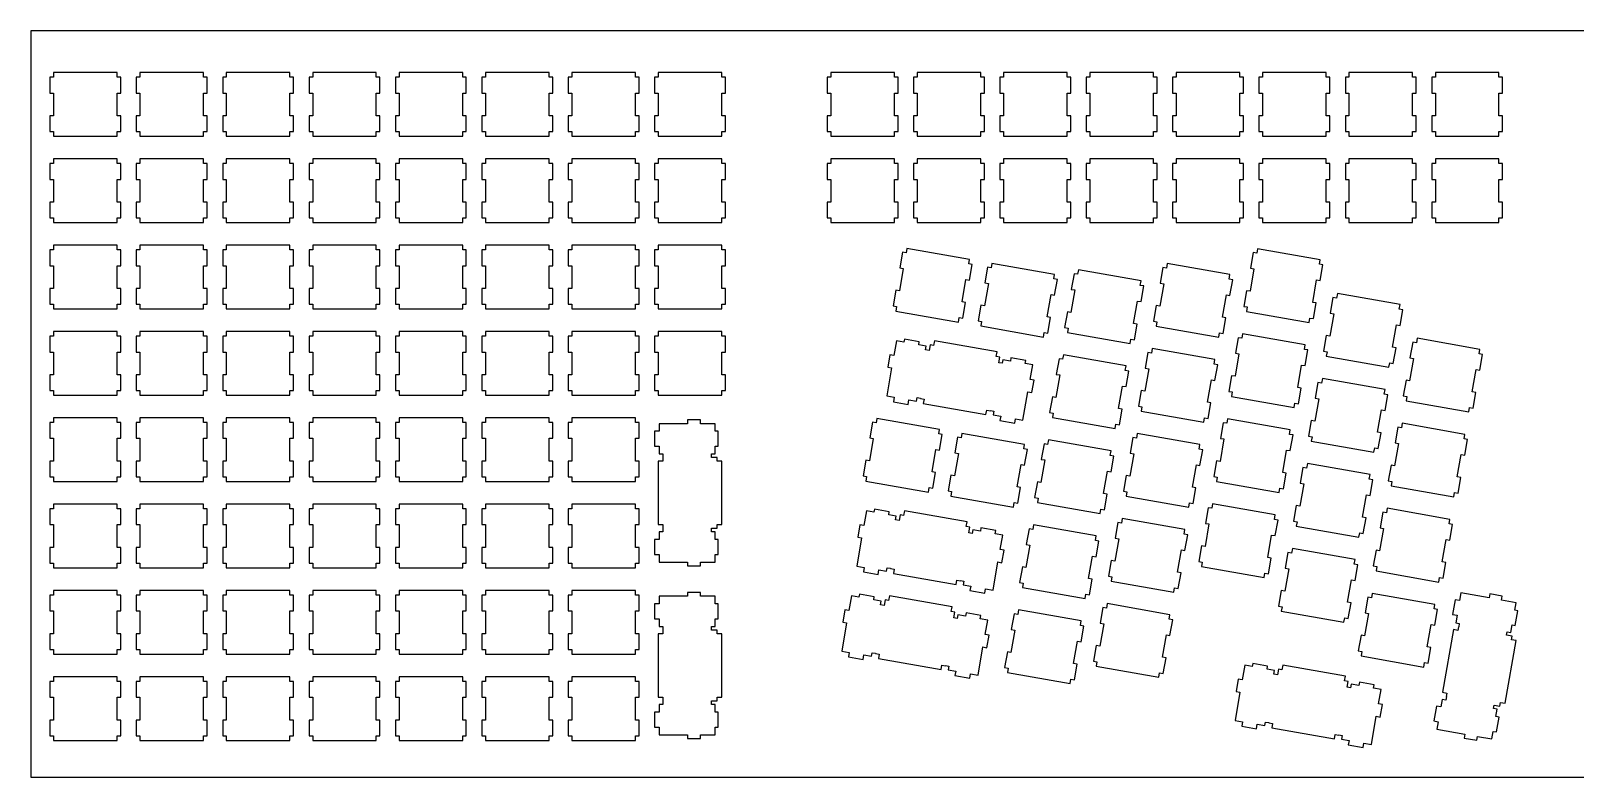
# Model space of a CAD drawing. Header units: millimetres. Extents: x 0 to 680, y 0 to 164.
# Drawn here: x 0 to 339.8, y 0 to 164.2 of the extents above; entities that cross this region are included whole.
import ezdxf

# ---------------------------------------------------------------- set-up
doc = ezdxf.new("R2010")
doc.units = ezdxf.units.MM
doc.layers.add('Layer1', color=7, linetype='CONTINUOUS')

msp = doc.modelspace()

# ---------------------------------------------------------------- linework, layer by layer
at = {"layer": 'Layer1'}
for points in [[(0, 0), (679.5, 0), (679.5, 164.25), (0, 164.25), (0, 0)], [(19, 142.07), (19.8, 142.07), (19.8, 145.57), (19, 145.57), (19, 150.57), (19.8, 150.57), (19.8, 154.07), (19, 154.07), (19, 155.07), (5, 155.07), (5, 154.07), (4.2, 154.07), (4.2, 150.57), (5, 150.57), (5, 145.57), (4.2, 145.57), (4.2, 142.07), (5, 142.07), (5, 141.07), (19, 141.07), (19, 142.07)], [(38, 142.07), (38.8, 142.07), (38.8, 145.57), (38, 145.57), (38, 150.57), (38.8, 150.57), (38.8, 154.07), (38, 154.07), (38, 155.07), (24, 155.07), (24, 154.07), (23.2, 154.07), (23.2, 150.57), (24, 150.57), (24, 145.57), (23.2, 145.57), (23.2, 142.07), (24, 142.07), (24, 141.07), (38, 141.07), (38, 142.07)], [(57, 142.07), (57.8, 142.07), (57.8, 145.57), (57, 145.57), (57, 150.57), (57.8, 150.57), (57.8, 154.07), (57, 154.07), (57, 155.07), (43, 155.07), (43, 154.07), (42.2, 154.07), (42.2, 150.57), (43, 150.57), (43, 145.57), (42.2, 145.57), (42.2, 142.07), (43, 142.07), (43, 141.07), (57, 141.07), (57, 142.07)], [(76, 142.07), (76.8, 142.07), (76.8, 145.57), (76, 145.57), (76, 150.57), (76.8, 150.57), (76.8, 154.07), (76, 154.07), (76, 155.07), (62, 155.07), (62, 154.07), (61.2, 154.07), (61.2, 150.57), (62, 150.57), (62, 145.57), (61.2, 145.57), (61.2, 142.07), (62, 142.07), (62, 141.07), (76, 141.07), (76, 142.07)], [(95, 142.07), (95.8, 142.07), (95.8, 145.57), (95, 145.57), (95, 150.57), (95.8, 150.57), (95.8, 154.07), (95, 154.07), (95, 155.07), (81, 155.07), (81, 154.07), (80.2, 154.07), (80.2, 150.57), (81, 150.57), (81, 145.57), (80.2, 145.57), (80.2, 142.07), (81, 142.07), (81, 141.07), (95, 141.07), (95, 142.07)], [(114, 142.07), (114.8, 142.07), (114.8, 145.57), (114, 145.57), (114, 150.57), (114.8, 150.57), (114.8, 154.07), (114, 154.07), (114, 155.07), (100, 155.07), (100, 154.07), (99.2, 154.07), (99.2, 150.57), (100, 150.57), (100, 145.57), (99.2, 145.57), (99.2, 142.07), (100, 142.07), (100, 141.07), (114, 141.07), (114, 142.07)], [(133, 142.07), (133.8, 142.07), (133.8, 145.57), (133, 145.57), (133, 150.57), (133.8, 150.57), (133.8, 154.07), (133, 154.07), (133, 155.07), (119, 155.07), (119, 154.07), (118.2, 154.07), (118.2, 150.57), (119, 150.57), (119, 145.57), (118.2, 145.57), (118.2, 142.07), (119, 142.07), (119, 141.07), (133, 141.07), (133, 142.07)], [(152, 142.07), (152.8, 142.07), (152.8, 145.57), (152, 145.57), (152, 150.57), (152.8, 150.57), (152.8, 154.07), (152, 154.07), (152, 155.07), (138, 155.07), (138, 154.07), (137.2, 154.07), (137.2, 150.57), (138, 150.57), (138, 145.57), (137.2, 145.57), (137.2, 142.07), (138, 142.07), (138, 141.07), (152, 141.07), (152, 142.07)], [(190, 142.07), (190.8, 142.07), (190.8, 145.57), (190, 145.57), (190, 150.57), (190.8, 150.57), (190.8, 154.07), (190, 154.07), (190, 155.07), (176, 155.07), (176, 154.07), (175.2, 154.07), (175.2, 150.57), (176, 150.57), (176, 145.57), (175.2, 145.57), (175.2, 142.07), (176, 142.07), (176, 141.07), (190, 141.07), (190, 142.07)], [(209, 142.07), (209.8, 142.07), (209.8, 145.57), (209, 145.57), (209, 150.57), (209.8, 150.57), (209.8, 154.07), (209, 154.07), (209, 155.07), (195, 155.07), (195, 154.07), (194.2, 154.07), (194.2, 150.57), (195, 150.57), (195, 145.57), (194.2, 145.57), (194.2, 142.07), (195, 142.07), (195, 141.07), (209, 141.07), (209, 142.07)], [(228, 142.07), (228.8, 142.07), (228.8, 145.57), (228, 145.57), (228, 150.57), (228.8, 150.57), (228.8, 154.07), (228, 154.07), (228, 155.07), (214, 155.07), (214, 154.07), (213.2, 154.07), (213.2, 150.57), (214, 150.57), (214, 145.57), (213.2, 145.57), (213.2, 142.07), (214, 142.07), (214, 141.07), (228, 141.07), (228, 142.07)], [(247, 142.07), (247.8, 142.07), (247.8, 145.57), (247, 145.57), (247, 150.57), (247.8, 150.57), (247.8, 154.07), (247, 154.07), (247, 155.07), (233, 155.07), (233, 154.07), (232.2, 154.07), (232.2, 150.57), (233, 150.57), (233, 145.57), (232.2, 145.57), (232.2, 142.07), (233, 142.07), (233, 141.07), (247, 141.07), (247, 142.07)], [(266, 142.07), (266.8, 142.07), (266.8, 145.57), (266, 145.57), (266, 150.57), (266.8, 150.57), (266.8, 154.07), (266, 154.07), (266, 155.07), (252, 155.07), (252, 154.07), (251.2, 154.07), (251.2, 150.57), (252, 150.57), (252, 145.57), (251.2, 145.57), (251.2, 142.07), (252, 142.07), (252, 141.07), (266, 141.07), (266, 142.07)], [(285, 142.07), (285.8, 142.07), (285.8, 145.57), (285, 145.57), (285, 150.57), (285.8, 150.57), (285.8, 154.07), (285, 154.07), (285, 155.07), (271, 155.07), (271, 154.07), (270.2, 154.07), (270.2, 150.57), (271, 150.57), (271, 145.57), (270.2, 145.57), (270.2, 142.07), (271, 142.07), (271, 141.07), (285, 141.07), (285, 142.07)], [(304, 142.07), (304.8, 142.07), (304.8, 145.57), (304, 145.57), (304, 150.57), (304.8, 150.57), (304.8, 154.07), (304, 154.07), (304, 155.07), (290, 155.07), (290, 154.07), (289.2, 154.07), (289.2, 150.57), (290, 150.57), (290, 145.57), (289.2, 145.57), (289.2, 142.07), (290, 142.07), (290, 141.07), (304, 141.07), (304, 142.07)], [(323, 142.07), (323.8, 142.07), (323.8, 145.57), (323, 145.57), (323, 150.57), (323.8, 150.57), (323.8, 154.07), (323, 154.07), (323, 155.07), (309, 155.07), (309, 154.07), (308.2, 154.07), (308.2, 150.57), (309, 150.57), (309, 145.57), (308.2, 145.57), (308.2, 142.07), (309, 142.07), (309, 141.07), (323, 141.07), (323, 142.07)], [(19, 123.07), (19.8, 123.07), (19.8, 126.57), (19, 126.57), (19, 131.57), (19.8, 131.57), (19.8, 135.07), (19, 135.07), (19, 136.07), (5, 136.07), (5, 135.07), (4.2, 135.07), (4.2, 131.57), (5, 131.57), (5, 126.57), (4.2, 126.57), (4.2, 123.07), (5, 123.07), (5, 122.07), (19, 122.07), (19, 123.07)], [(38, 123.07), (38.8, 123.07), (38.8, 126.57), (38, 126.57), (38, 131.57), (38.8, 131.57), (38.8, 135.07), (38, 135.07), (38, 136.07), (24, 136.07), (24, 135.07), (23.2, 135.07), (23.2, 131.57), (24, 131.57), (24, 126.57), (23.2, 126.57), (23.2, 123.07), (24, 123.07), (24, 122.07), (38, 122.07), (38, 123.07)], [(57, 123.07), (57.8, 123.07), (57.8, 126.57), (57, 126.57), (57, 131.57), (57.8, 131.57), (57.8, 135.07), (57, 135.07), (57, 136.07), (43, 136.07), (43, 135.07), (42.2, 135.07), (42.2, 131.57), (43, 131.57), (43, 126.57), (42.2, 126.57), (42.2, 123.07), (43, 123.07), (43, 122.07), (57, 122.07), (57, 123.07)], [(76, 123.07), (76.8, 123.07), (76.8, 126.57), (76, 126.57), (76, 131.57), (76.8, 131.57), (76.8, 135.07), (76, 135.07), (76, 136.07), (62, 136.07), (62, 135.07), (61.2, 135.07), (61.2, 131.57), (62, 131.57), (62, 126.57), (61.2, 126.57), (61.2, 123.07), (62, 123.07), (62, 122.07), (76, 122.07), (76, 123.07)], [(95, 123.07), (95.8, 123.07), (95.8, 126.57), (95, 126.57), (95, 131.57), (95.8, 131.57), (95.8, 135.07), (95, 135.07), (95, 136.07), (81, 136.07), (81, 135.07), (80.2, 135.07), (80.2, 131.57), (81, 131.57), (81, 126.57), (80.2, 126.57), (80.2, 123.07), (81, 123.07), (81, 122.07), (95, 122.07), (95, 123.07)], [(114, 123.07), (114.8, 123.07), (114.8, 126.57), (114, 126.57), (114, 131.57), (114.8, 131.57), (114.8, 135.07), (114, 135.07), (114, 136.07), (100, 136.07), (100, 135.07), (99.2, 135.07), (99.2, 131.57), (100, 131.57), (100, 126.57), (99.2, 126.57), (99.2, 123.07), (100, 123.07), (100, 122.07), (114, 122.07), (114, 123.07)], [(133, 123.07), (133.8, 123.07), (133.8, 126.57), (133, 126.57), (133, 131.57), (133.8, 131.57), (133.8, 135.07), (133, 135.07), (133, 136.07), (119, 136.07), (119, 135.07), (118.2, 135.07), (118.2, 131.57), (119, 131.57), (119, 126.57), (118.2, 126.57), (118.2, 123.07), (119, 123.07), (119, 122.07), (133, 122.07), (133, 123.07)], [(152, 123.07), (152.8, 123.07), (152.8, 126.57), (152, 126.57), (152, 131.57), (152.8, 131.57), (152.8, 135.07), (152, 135.07), (152, 136.07), (138, 136.07), (138, 135.07), (137.2, 135.07), (137.2, 131.57), (138, 131.57), (138, 126.57), (137.2, 126.57), (137.2, 123.07), (138, 123.07), (138, 122.07), (152, 122.07), (152, 123.07)], [(190, 123.07), (190.8, 123.07), (190.8, 126.57), (190, 126.57), (190, 131.57), (190.8, 131.57), (190.8, 135.07), (190, 135.07), (190, 136.07), (176, 136.07), (176, 135.07), (175.2, 135.07), (175.2, 131.57), (176, 131.57), (176, 126.57), (175.2, 126.57), (175.2, 123.07), (176, 123.07), (176, 122.07), (190, 122.07), (190, 123.07)], [(209, 123.07), (209.8, 123.07), (209.8, 126.57), (209, 126.57), (209, 131.57), (209.8, 131.57), (209.8, 135.07), (209, 135.07), (209, 136.07), (195, 136.07), (195, 135.07), (194.2, 135.07), (194.2, 131.57), (195, 131.57), (195, 126.57), (194.2, 126.57), (194.2, 123.07), (195, 123.07), (195, 122.07), (209, 122.07), (209, 123.07)], [(228, 123.07), (228.8, 123.07), (228.8, 126.57), (228, 126.57), (228, 131.57), (228.8, 131.57), (228.8, 135.07), (228, 135.07), (228, 136.07), (214, 136.07), (214, 135.07), (213.2, 135.07), (213.2, 131.57), (214, 131.57), (214, 126.57), (213.2, 126.57), (213.2, 123.07), (214, 123.07), (214, 122.07), (228, 122.07), (228, 123.07)], [(247, 123.07), (247.8, 123.07), (247.8, 126.57), (247, 126.57), (247, 131.57), (247.8, 131.57), (247.8, 135.07), (247, 135.07), (247, 136.07), (233, 136.07), (233, 135.07), (232.2, 135.07), (232.2, 131.57), (233, 131.57), (233, 126.57), (232.2, 126.57), (232.2, 123.07), (233, 123.07), (233, 122.07), (247, 122.07), (247, 123.07)], [(266, 123.07), (266.8, 123.07), (266.8, 126.57), (266, 126.57), (266, 131.57), (266.8, 131.57), (266.8, 135.07), (266, 135.07), (266, 136.07), (252, 136.07), (252, 135.07), (251.2, 135.07), (251.2, 131.57), (252, 131.57), (252, 126.57), (251.2, 126.57), (251.2, 123.07), (252, 123.07), (252, 122.07), (266, 122.07), (266, 123.07)], [(285, 123.07), (285.8, 123.07), (285.8, 126.57), (285, 126.57), (285, 131.57), (285.8, 131.57), (285.8, 135.07), (285, 135.07), (285, 136.07), (271, 136.07), (271, 135.07), (270.2, 135.07), (270.2, 131.57), (271, 131.57), (271, 126.57), (270.2, 126.57), (270.2, 123.07), (271, 123.07), (271, 122.07), (285, 122.07), (285, 123.07)], [(304, 123.07), (304.8, 123.07), (304.8, 126.57), (304, 126.57), (304, 131.57), (304.8, 131.57), (304.8, 135.07), (304, 135.07), (304, 136.07), (290, 136.07), (290, 135.07), (289.2, 135.07), (289.2, 131.57), (290, 131.57), (290, 126.57), (289.2, 126.57), (289.2, 123.07), (290, 123.07), (290, 122.07), (304, 122.07), (304, 123.07)], [(323, 123.07), (323.8, 123.07), (323.8, 126.57), (323, 126.57), (323, 131.57), (323.8, 131.57), (323.8, 135.07), (323, 135.07), (323, 136.07), (309, 136.07), (309, 135.07), (308.2, 135.07), (308.2, 131.57), (309, 131.57), (309, 126.57), (308.2, 126.57), (308.2, 123.07), (309, 123.07), (309, 122.07), (323, 122.07), (323, 123.07)], [(19, 104.07), (19.8, 104.07), (19.8, 107.57), (19, 107.57), (19, 112.57), (19.8, 112.57), (19.8, 116.07), (19, 116.07), (19, 117.07), (5, 117.07), (5, 116.07), (4.2, 116.07), (4.2, 112.57), (5, 112.57), (5, 107.57), (4.2, 107.57), (4.2, 104.07), (5, 104.07), (5, 103.07), (19, 103.07), (19, 104.07)], [(38, 104.07), (38.8, 104.07), (38.8, 107.57), (38, 107.57), (38, 112.57), (38.8, 112.57), (38.8, 116.07), (38, 116.07), (38, 117.07), (24, 117.07), (24, 116.07), (23.2, 116.07), (23.2, 112.57), (24, 112.57), (24, 107.57), (23.2, 107.57), (23.2, 104.07), (24, 104.07), (24, 103.07), (38, 103.07), (38, 104.07)], [(57, 104.07), (57.8, 104.07), (57.8, 107.57), (57, 107.57), (57, 112.57), (57.8, 112.57), (57.8, 116.07), (57, 116.07), (57, 117.07), (43, 117.07), (43, 116.07), (42.2, 116.07), (42.2, 112.57), (43, 112.57), (43, 107.57), (42.2, 107.57), (42.2, 104.07), (43, 104.07), (43, 103.07), (57, 103.07), (57, 104.07)], [(76, 104.07), (76.8, 104.07), (76.8, 107.57), (76, 107.57), (76, 112.57), (76.8, 112.57), (76.8, 116.07), (76, 116.07), (76, 117.07), (62, 117.07), (62, 116.07), (61.2, 116.07), (61.2, 112.57), (62, 112.57), (62, 107.57), (61.2, 107.57), (61.2, 104.07), (62, 104.07), (62, 103.07), (76, 103.07), (76, 104.07)], [(95, 104.07), (95.8, 104.07), (95.8, 107.57), (95, 107.57), (95, 112.57), (95.8, 112.57), (95.8, 116.07), (95, 116.07), (95, 117.07), (81, 117.07), (81, 116.07), (80.2, 116.07), (80.2, 112.57), (81, 112.57), (81, 107.57), (80.2, 107.57), (80.2, 104.07), (81, 104.07), (81, 103.07), (95, 103.07), (95, 104.07)], [(114, 104.07), (114.8, 104.07), (114.8, 107.57), (114, 107.57), (114, 112.57), (114.8, 112.57), (114.8, 116.07), (114, 116.07), (114, 117.07), (100, 117.07), (100, 116.07), (99.2, 116.07), (99.2, 112.57), (100, 112.57), (100, 107.57), (99.2, 107.57), (99.2, 104.07), (100, 104.07), (100, 103.07), (114, 103.07), (114, 104.07)], [(133, 104.07), (133.8, 104.07), (133.8, 107.57), (133, 107.57), (133, 112.57), (133.8, 112.57), (133.8, 116.07), (133, 116.07), (133, 117.07), (119, 117.07), (119, 116.07), (118.2, 116.07), (118.2, 112.57), (119, 112.57), (119, 107.57), (118.2, 107.57), (118.2, 104.07), (119, 104.07), (119, 103.07), (133, 103.07), (133, 104.07)], [(152, 104.07), (152.8, 104.07), (152.8, 107.57), (152, 107.57), (152, 112.57), (152.8, 112.57), (152.8, 116.07), (152, 116.07), (152, 117.07), (138, 117.07), (138, 116.07), (137.2, 116.07), (137.2, 112.57), (138, 112.57), (138, 107.57), (137.2, 107.57), (137.2, 104.07), (138, 104.07), (138, 103.07), (152, 103.07), (152, 104.07)], [(204.2536, 101.1478), (205.0414, 101.0089), (205.6492, 104.4557), (204.8613, 104.5947), (205.7296, 109.5187), (206.5174, 109.3798), (207.1252, 112.8266), (206.3373, 112.9655), (206.511, 113.9503), (192.7237, 116.3814), (192.55, 115.3966), (191.7622, 115.5355), (191.1544, 112.0887), (191.9423, 111.9498), (191.074, 107.0257), (190.2862, 107.1646), (189.6784, 103.7178), (190.4662, 103.5789), (190.2926, 102.5941), (204.0799, 100.163), (204.2536, 101.1478)], [(281.4085, 101.0485), (282.1963, 100.9096), (282.8041, 104.3564), (282.0162, 104.4953), (282.8845, 109.4194), (283.6723, 109.2805), (284.2801, 112.7273), (283.4922, 112.8662), (283.6659, 113.851), (269.8786, 116.2821), (269.7049, 115.2973), (268.9171, 115.4362), (268.3093, 111.9894), (269.0972, 111.8504), (268.2289, 106.9264), (267.4411, 107.0653), (266.8333, 103.6185), (267.6212, 103.4796), (267.4475, 102.4948), (281.2348, 100.0637), (281.4085, 101.0485)], [(222.9649, 97.8485), (223.7527, 97.7096), (224.3605, 101.1564), (223.5727, 101.2953), (224.4409, 106.2194), (225.2288, 106.0805), (225.8365, 109.5273), (225.0487, 109.6662), (225.2223, 110.651), (211.435, 113.0821), (211.2614, 112.0973), (210.4735, 112.2362), (209.8658, 108.7894), (210.6536, 108.6504), (209.7854, 103.7264), (208.9975, 103.8653), (208.3897, 100.4185), (209.1776, 100.2796), (209.0039, 99.2948), (222.7913, 96.8637), (222.9649, 97.8485)], [(261.5424, 97.7988), (262.3302, 97.6599), (262.938, 101.1068), (262.1501, 101.2457), (263.0184, 106.1697), (263.8062, 106.0308), (264.414, 109.4776), (263.6261, 109.6165), (263.7998, 110.6013), (250.0125, 113.0324), (249.8388, 112.0476), (249.051, 112.1865), (248.4432, 108.7397), (249.2311, 108.6008), (248.3628, 103.6768), (247.575, 103.8157), (246.9672, 100.3688), (247.755, 100.2299), (247.5814, 99.2451), (261.3687, 96.814), (261.5424, 97.7988)], [(242.0062, 96.4203), (242.794, 96.2814), (243.4018, 99.7282), (242.6139, 99.8672), (243.4822, 104.7912), (244.27, 104.6523), (244.8778, 108.0991), (244.09, 108.238), (244.2636, 109.2228), (230.4763, 111.6539), (230.3026, 110.6691), (229.5148, 110.808), (228.907, 107.3612), (229.6949, 107.2223), (228.8266, 102.2982), (228.0388, 102.4371), (227.431, 98.9903), (228.2189, 98.8514), (228.0452, 97.8666), (241.8325, 95.4355), (242.0062, 96.4203)], [(298.965, 91.2002), (299.7529, 91.0613), (300.3607, 94.5081), (299.5728, 94.647), (300.4411, 99.5711), (301.2289, 99.4322), (301.8367, 102.879), (301.0488, 103.0179), (301.2225, 104.0027), (287.4352, 106.4338), (287.2615, 105.449), (286.4737, 105.5879), (285.8659, 102.1411), (286.6538, 102.0022), (285.7855, 97.0781), (284.9977, 97.217), (284.3899, 93.7702), (285.1777, 93.6313), (285.0041, 92.6465), (298.7914, 90.2154), (298.965, 91.2002)], [(19, 85.07), (19.8, 85.07), (19.8, 88.57), (19, 88.57), (19, 93.57), (19.8, 93.57), (19.8, 97.07), (19, 97.07), (19, 98.07), (5, 98.07), (5, 97.07), (4.2, 97.07), (4.2, 93.57), (5, 93.57), (5, 88.57), (4.2, 88.57), (4.2, 85.07), (5, 85.07), (5, 84.07), (19, 84.07), (19, 85.07)], [(38, 85.07), (38.8, 85.07), (38.8, 88.57), (38, 88.57), (38, 93.57), (38.8, 93.57), (38.8, 97.07), (38, 97.07), (38, 98.07), (24, 98.07), (24, 97.07), (23.2, 97.07), (23.2, 93.57), (24, 93.57), (24, 88.57), (23.2, 88.57), (23.2, 85.07), (24, 85.07), (24, 84.07), (38, 84.07), (38, 85.07)], [(57, 85.07), (57.8, 85.07), (57.8, 88.57), (57, 88.57), (57, 93.57), (57.8, 93.57), (57.8, 97.07), (57, 97.07), (57, 98.07), (43, 98.07), (43, 97.07), (42.2, 97.07), (42.2, 93.57), (43, 93.57), (43, 88.57), (42.2, 88.57), (42.2, 85.07), (43, 85.07), (43, 84.07), (57, 84.07), (57, 85.07)], [(76, 85.07), (76.8, 85.07), (76.8, 88.57), (76, 88.57), (76, 93.57), (76.8, 93.57), (76.8, 97.07), (76, 97.07), (76, 98.07), (62, 98.07), (62, 97.07), (61.2, 97.07), (61.2, 93.57), (62, 93.57), (62, 88.57), (61.2, 88.57), (61.2, 85.07), (62, 85.07), (62, 84.07), (76, 84.07), (76, 85.07)], [(95, 85.07), (95.8, 85.07), (95.8, 88.57), (95, 88.57), (95, 93.57), (95.8, 93.57), (95.8, 97.07), (95, 97.07), (95, 98.07), (81, 98.07), (81, 97.07), (80.2, 97.07), (80.2, 93.57), (81, 93.57), (81, 88.57), (80.2, 88.57), (80.2, 85.07), (81, 85.07), (81, 84.07), (95, 84.07), (95, 85.07)], [(114, 85.07), (114.8, 85.07), (114.8, 88.57), (114, 88.57), (114, 93.57), (114.8, 93.57), (114.8, 97.07), (114, 97.07), (114, 98.07), (100, 98.07), (100, 97.07), (99.2, 97.07), (99.2, 93.57), (100, 93.57), (100, 88.57), (99.2, 88.57), (99.2, 85.07), (100, 85.07), (100, 84.07), (114, 84.07), (114, 85.07)], [(133, 85.07), (133.8, 85.07), (133.8, 88.57), (133, 88.57), (133, 93.57), (133.8, 93.57), (133.8, 97.07), (133, 97.07), (133, 98.07), (119, 98.07), (119, 97.07), (118.2, 97.07), (118.2, 93.57), (119, 93.57), (119, 88.57), (118.2, 88.57), (118.2, 85.07), (119, 85.07), (119, 84.07), (133, 84.07), (133, 85.07)], [(152, 85.07), (152.8, 85.07), (152.8, 88.57), (152, 88.57), (152, 93.57), (152.8, 93.57), (152.8, 97.07), (152, 97.07), (152, 98.07), (138, 98.07), (138, 97.07), (137.2, 97.07), (137.2, 93.57), (138, 93.57), (138, 88.57), (137.2, 88.57), (137.2, 85.07), (138, 85.07), (138, 84.07), (152, 84.07), (152, 85.07)], [(193.1883, 83.0239), (194.8378, 82.7331), (194.9767, 83.5209), (195.74, 83.3864), (195.7348, 83.3568), (196.5226, 83.2179), (196.349, 82.2331), (210.1363, 79.802), (210.3099, 80.7868), (211.0978, 80.6479), (211.103, 80.6774), (211.8662, 80.5429), (211.7273, 79.755), (213.3768, 79.4642), (213.2046, 78.4872), (216.4544, 77.9142), (216.6267, 78.8911), (218.2762, 78.6003), (219.365, 84.775), (220.2267, 84.6231), (220.7129, 87.3805), (219.8512, 87.5325), (220.4121, 90.7134), (218.7626, 91.0043), (218.8855, 91.7015), (215.6356, 92.2745), (215.5127, 91.5773), (213.8631, 91.8682), (213.7242, 91.0803), (212.961, 91.2149), (213.1815, 92.4656), (212.3937, 92.6045), (212.5673, 93.5893), (198.78, 96.0204), (198.6064, 95.0356), (197.8185, 95.1745), (197.598, 93.9238), (196.8348, 94.0584), (196.9737, 94.8462), (195.3241, 95.1371), (195.4471, 95.8343), (192.1972, 96.4074), (192.0743, 95.7101), (190.4247, 96.001), (189.8638, 92.8201), (189.0021, 92.972), (188.5159, 90.2145), (189.3776, 90.0626), (188.2888, 83.8878), (189.9384, 83.597), (189.7661, 82.6201), (193.016, 82.047), (193.1883, 83.0239)], [(278.1091, 82.3372), (278.897, 82.1982), (279.5048, 85.6451), (278.7169, 85.784), (279.5852, 90.708), (280.373, 90.5691), (280.9808, 94.0159), (280.1929, 94.1549), (280.3666, 95.1397), (266.5793, 97.5707), (266.4056, 96.5859), (265.6178, 96.7248), (265.01, 93.278), (265.7978, 93.1391), (264.9296, 88.2151), (264.1418, 88.354), (263.534, 84.9072), (264.3218, 84.7682), (264.1482, 83.7834), (277.9355, 81.3524), (278.1091, 82.3372)], [(316.5216, 81.3519), (317.3095, 81.213), (317.9173, 84.6598), (317.1294, 84.7988), (317.9976, 89.7228), (318.7855, 89.5839), (319.3933, 93.0307), (318.6054, 93.1696), (318.7791, 94.1544), (304.9918, 96.5855), (304.8181, 95.6007), (304.0303, 95.7396), (303.4225, 92.2928), (304.2103, 92.1539), (303.3421, 87.2298), (302.5542, 87.3688), (301.9465, 83.9219), (302.7343, 83.783), (302.5607, 82.7982), (316.348, 80.3671), (316.5216, 81.3519)], [(238.7069, 77.709), (239.4947, 77.5701), (240.1025, 81.0169), (239.3146, 81.1558), (240.1829, 86.0798), (240.9707, 85.9409), (241.5785, 89.3878), (240.7906, 89.5267), (240.9643, 90.5115), (227.177, 92.9426), (227.0033, 91.9577), (226.2155, 92.0967), (225.6077, 88.6498), (226.3956, 88.5109), (225.5273, 83.5869), (224.7395, 83.7258), (224.1317, 80.279), (224.9196, 80.1401), (224.7459, 79.1552), (238.5332, 76.7242), (238.7069, 77.709)], [(258.243, 79.0875), (259.0309, 78.9486), (259.6387, 82.3954), (258.8508, 82.5343), (259.719, 87.4584), (260.5069, 87.3194), (261.1147, 90.7663), (260.3268, 90.9052), (260.5005, 91.89), (246.7132, 94.3211), (246.5395, 93.3363), (245.7517, 93.4752), (245.1439, 90.0284), (245.9317, 89.8894), (245.0635, 84.9654), (244.2757, 85.1043), (243.6679, 81.6575), (244.4557, 81.5186), (244.2821, 80.5338), (258.0694, 78.1027), (258.243, 79.0875)], [(295.6657, 72.4889), (296.4536, 72.35), (297.0613, 75.7968), (296.2735, 75.9357), (297.1417, 80.8597), (297.9296, 80.7208), (298.5374, 84.1676), (297.7495, 84.3066), (297.9232, 85.2914), (284.1359, 87.7224), (283.9622, 86.7376), (283.1744, 86.8766), (282.5666, 83.4297), (283.3544, 83.2908), (282.4862, 78.3668), (281.6983, 78.5057), (281.0906, 75.0589), (281.8784, 74.9199), (281.7048, 73.9351), (295.4921, 71.5041), (295.6657, 72.4889)], [(19, 66.07), (19.8, 66.07), (19.8, 69.57), (19, 69.57), (19, 74.57), (19.8, 74.57), (19.8, 78.07), (19, 78.07), (19, 79.07), (5, 79.07), (5, 78.07), (4.2, 78.07), (4.2, 74.57), (5, 74.57), (5, 69.57), (4.2, 69.57), (4.2, 66.07), (5, 66.07), (5, 65.07), (19, 65.07), (19, 66.07)], [(38, 66.07), (38.8, 66.07), (38.8, 69.57), (38, 69.57), (38, 74.57), (38.8, 74.57), (38.8, 78.07), (38, 78.07), (38, 79.07), (24, 79.07), (24, 78.07), (23.2, 78.07), (23.2, 74.57), (24, 74.57), (24, 69.57), (23.2, 69.57), (23.2, 66.07), (24, 66.07), (24, 65.07), (38, 65.07), (38, 66.07)], [(57, 66.07), (57.8, 66.07), (57.8, 69.57), (57, 69.57), (57, 74.57), (57.8, 74.57), (57.8, 78.07), (57, 78.07), (57, 79.07), (43, 79.07), (43, 78.07), (42.2, 78.07), (42.2, 74.57), (43, 74.57), (43, 69.57), (42.2, 69.57), (42.2, 66.07), (43, 66.07), (43, 65.07), (57, 65.07), (57, 66.07)], [(76, 66.07), (76.8, 66.07), (76.8, 69.57), (76, 69.57), (76, 74.57), (76.8, 74.57), (76.8, 78.07), (76, 78.07), (76, 79.07), (62, 79.07), (62, 78.07), (61.2, 78.07), (61.2, 74.57), (62, 74.57), (62, 69.57), (61.2, 69.57), (61.2, 66.07), (62, 66.07), (62, 65.07), (76, 65.07), (76, 66.07)], [(95, 66.07), (95.8, 66.07), (95.8, 69.57), (95, 69.57), (95, 74.57), (95.8, 74.57), (95.8, 78.07), (95, 78.07), (95, 79.07), (81, 79.07), (81, 78.07), (80.2, 78.07), (80.2, 74.57), (81, 74.57), (81, 69.57), (80.2, 69.57), (80.2, 66.07), (81, 66.07), (81, 65.07), (95, 65.07), (95, 66.07)], [(114, 66.07), (114.8, 66.07), (114.8, 69.57), (114, 69.57), (114, 74.57), (114.8, 74.57), (114.8, 78.07), (114, 78.07), (114, 79.07), (100, 79.07), (100, 78.07), (99.2, 78.07), (99.2, 74.57), (100, 74.57), (100, 69.57), (99.2, 69.57), (99.2, 66.07), (100, 66.07), (100, 65.07), (114, 65.07), (114, 66.07)], [(133, 66.07), (133.8, 66.07), (133.8, 69.57), (133, 69.57), (133, 74.57), (133.8, 74.57), (133.8, 78.07), (133, 78.07), (133, 79.07), (119, 79.07), (119, 78.07), (118.2, 78.07), (118.2, 74.57), (119, 74.57), (119, 69.57), (118.2, 69.57), (118.2, 66.07), (119, 66.07), (119, 65.07), (133, 65.07), (133, 66.07)], [(138.23, 72.82), (138.23, 71.145), (139.03, 71.145), (139.03, 70.37), (139, 70.37), (139, 69.57), (138, 69.57), (138, 55.57), (139, 55.57), (139, 54.77), (139.03, 54.77), (139.03, 53.995), (138.23, 53.995), (138.23, 52.32), (137.238, 52.32), (137.238, 49.02), (138.23, 49.02), (138.23, 47.345), (144.5, 47.345), (144.5, 46.47), (147.3, 46.47), (147.3, 47.345), (150.53, 47.345), (150.53, 49.02), (151.238, 49.02), (151.238, 52.32), (150.53, 52.32), (150.53, 53.995), (149.73, 53.995), (149.73, 54.77), (151, 54.77), (151, 55.57), (152, 55.57), (152, 69.57), (151, 69.57), (151, 70.37), (149.73, 70.37), (149.73, 71.145), (150.53, 71.145), (150.53, 72.82), (151.238, 72.82), (151.238, 76.12), (150.53, 76.12), (150.53, 77.795), (147.3, 77.795), (147.3, 78.67), (144.5, 78.67), (144.5, 77.795), (138.23, 77.795), (138.23, 76.12), (137.238, 76.12), (137.238, 72.82), (138.23, 72.82)], [(197.6549, 63.7251), (198.4428, 63.5862), (199.0505, 67.033), (198.2627, 67.172), (199.1309, 72.096), (199.9188, 71.9571), (200.5265, 75.4039), (199.7387, 75.5428), (199.9123, 76.5276), (186.125, 78.9587), (185.9514, 77.9739), (185.1635, 78.1128), (184.5558, 74.666), (185.3436, 74.5271), (184.4754, 69.603), (183.6875, 69.7419), (183.0798, 66.2951), (183.8676, 66.1562), (183.694, 65.1714), (197.4813, 62.7403), (197.6549, 63.7251)], [(274.8098, 63.6258), (275.5977, 63.4869), (276.2054, 66.9337), (275.4176, 67.0726), (276.2858, 71.9967), (277.0737, 71.8578), (277.6815, 75.3046), (276.8936, 75.4435), (277.0673, 76.4283), (263.2799, 78.8594), (263.1063, 77.8746), (262.3185, 78.0135), (261.7107, 74.5667), (262.4985, 74.4278), (261.6303, 69.5037), (260.8424, 69.6426), (260.2347, 66.1958), (261.0225, 66.0569), (260.8489, 65.0721), (274.6362, 62.641), (274.8098, 63.6258)], [(216.3663, 60.4258), (217.1541, 60.2869), (217.7619, 63.7337), (216.974, 63.8726), (217.8423, 68.7967), (218.6301, 68.6578), (219.2379, 72.1046), (218.45, 72.2435), (218.6237, 73.2283), (204.8364, 75.6594), (204.6627, 74.6746), (203.8749, 74.8135), (203.2671, 71.3667), (204.055, 71.2278), (203.1867, 66.3037), (202.3989, 66.4426), (201.7911, 62.9958), (202.579, 62.8569), (202.4053, 61.8721), (216.1926, 59.441), (216.3663, 60.4258)], [(254.9437, 60.3762), (255.7316, 60.2372), (256.3393, 63.6841), (255.5515, 63.823), (256.4197, 68.747), (257.2076, 68.6081), (257.8153, 72.0549), (257.0275, 72.1938), (257.2012, 73.1787), (243.4138, 75.6097), (243.2402, 74.6249), (242.4523, 74.7638), (241.8446, 71.317), (242.6324, 71.1781), (241.7642, 66.2541), (240.9763, 66.393), (240.3686, 62.9461), (241.1564, 62.8072), (240.9828, 61.8224), (254.7701, 59.3913), (254.9437, 60.3762)], [(313.2223, 62.6406), (314.0102, 62.5017), (314.6179, 65.9485), (313.8301, 66.0874), (314.6983, 71.0115), (315.4862, 70.8725), (316.0939, 74.3194), (315.3061, 74.4583), (315.4797, 75.4431), (301.6924, 77.8742), (301.5188, 76.8894), (300.7309, 77.0283), (300.1232, 73.5814), (300.911, 73.4425), (300.0428, 68.5185), (299.2549, 68.6574), (298.6472, 65.2106), (299.435, 65.0717), (299.2614, 64.0869), (313.0487, 61.6558), (313.2223, 62.6406)], [(235.4075, 58.9976), (236.1954, 58.8587), (236.8032, 62.3055), (236.0153, 62.4445), (236.8836, 67.3685), (237.6714, 67.2296), (238.2792, 70.6764), (237.4913, 70.8153), (237.665, 71.8001), (223.8777, 74.2312), (223.704, 73.2464), (222.9162, 73.3853), (222.3084, 69.9385), (223.0962, 69.7996), (222.228, 64.8755), (221.4402, 65.0145), (220.8324, 61.5676), (221.6202, 61.4287), (221.4466, 60.4439), (235.2339, 58.0128), (235.4075, 58.9976)], [(292.3664, 53.7775), (293.1543, 53.6386), (293.762, 57.0854), (292.9742, 57.2244), (293.8424, 62.1484), (294.6303, 62.0095), (295.238, 65.4563), (294.4502, 65.5952), (294.6238, 66.58), (280.8365, 69.0111), (280.6629, 68.0263), (279.875, 68.1652), (279.2673, 64.7184), (280.0551, 64.5795), (279.1869, 59.6554), (278.399, 59.7943), (277.7913, 56.3475), (278.5791, 56.2086), (278.4055, 55.2238), (292.1928, 52.7927), (292.3664, 53.7775)], [(19, 47.07), (19.8, 47.07), (19.8, 50.57), (19, 50.57), (19, 55.57), (19.8, 55.57), (19.8, 59.07), (19, 59.07), (19, 60.07), (5, 60.07), (5, 59.07), (4.2, 59.07), (4.2, 55.57), (5, 55.57), (5, 50.57), (4.2, 50.57), (4.2, 47.07), (5, 47.07), (5, 46.07), (19, 46.07), (19, 47.07)], [(38, 47.07), (38.8, 47.07), (38.8, 50.57), (38, 50.57), (38, 55.57), (38.8, 55.57), (38.8, 59.07), (38, 59.07), (38, 60.07), (24, 60.07), (24, 59.07), (23.2, 59.07), (23.2, 55.57), (24, 55.57), (24, 50.57), (23.2, 50.57), (23.2, 47.07), (24, 47.07), (24, 46.07), (38, 46.07), (38, 47.07)], [(57, 47.07), (57.8, 47.07), (57.8, 50.57), (57, 50.57), (57, 55.57), (57.8, 55.57), (57.8, 59.07), (57, 59.07), (57, 60.07), (43, 60.07), (43, 59.07), (42.2, 59.07), (42.2, 55.57), (43, 55.57), (43, 50.57), (42.2, 50.57), (42.2, 47.07), (43, 47.07), (43, 46.07), (57, 46.07), (57, 47.07)], [(76, 47.07), (76.8, 47.07), (76.8, 50.57), (76, 50.57), (76, 55.57), (76.8, 55.57), (76.8, 59.07), (76, 59.07), (76, 60.07), (62, 60.07), (62, 59.07), (61.2, 59.07), (61.2, 55.57), (62, 55.57), (62, 50.57), (61.2, 50.57), (61.2, 47.07), (62, 47.07), (62, 46.07), (76, 46.07), (76, 47.07)], [(95, 47.07), (95.8, 47.07), (95.8, 50.57), (95, 50.57), (95, 55.57), (95.8, 55.57), (95.8, 59.07), (95, 59.07), (95, 60.07), (81, 60.07), (81, 59.07), (80.2, 59.07), (80.2, 55.57), (81, 55.57), (81, 50.57), (80.2, 50.57), (80.2, 47.07), (81, 47.07), (81, 46.07), (95, 46.07), (95, 47.07)], [(114, 47.07), (114.8, 47.07), (114.8, 50.57), (114, 50.57), (114, 55.57), (114.8, 55.57), (114.8, 59.07), (114, 59.07), (114, 60.07), (100, 60.07), (100, 59.07), (99.2, 59.07), (99.2, 55.57), (100, 55.57), (100, 50.57), (99.2, 50.57), (99.2, 47.07), (100, 47.07), (100, 46.07), (114, 46.07), (114, 47.07)], [(133, 47.07), (133.8, 47.07), (133.8, 50.57), (133, 50.57), (133, 55.57), (133.8, 55.57), (133.8, 59.07), (133, 59.07), (133, 60.07), (119, 60.07), (119, 59.07), (118.2, 59.07), (118.2, 55.57), (119, 55.57), (119, 50.57), (118.2, 50.57), (118.2, 47.07), (119, 47.07), (119, 46.07), (133, 46.07), (133, 47.07)], [(186.5896, 45.6013), (188.2392, 45.3104), (188.3781, 46.0982), (189.1413, 45.9637), (189.1361, 45.9341), (189.924, 45.7952), (189.7503, 44.8104), (203.5376, 42.3793), (203.7113, 43.3641), (204.4991, 43.2252), (204.5043, 43.2547), (205.2676, 43.1202), (205.1286, 42.3323), (206.7782, 42.0415), (206.6059, 41.0645), (209.8558, 40.4915), (210.0281, 41.4684), (211.6776, 41.1776), (212.7664, 47.3523), (213.6281, 47.2004), (214.1143, 49.9578), (213.2526, 50.1098), (213.8135, 53.2907), (212.1639, 53.5816), (212.2869, 54.2788), (209.037, 54.8518), (208.9141, 54.1546), (207.2645, 54.4455), (207.1256, 53.6576), (206.3624, 53.7922), (206.5829, 55.0429), (205.7951, 55.1818), (205.9687, 56.1666), (192.1814, 58.5977), (192.0077, 57.6129), (191.2199, 57.7518), (190.9994, 56.5011), (190.2361, 56.6357), (190.3751, 57.4235), (188.7255, 57.7144), (188.8485, 58.4116), (185.5986, 58.9847), (185.4756, 58.2874), (183.8261, 58.5783), (183.2652, 55.3974), (182.4035, 55.5493), (181.9173, 52.7918), (182.779, 52.6399), (181.6902, 46.4652), (183.3398, 46.1743), (183.1675, 45.1974), (186.4174, 44.6243), (186.5896, 45.6013)], [(271.5105, 44.9145), (272.2984, 44.7755), (272.9061, 48.2224), (272.1183, 48.3613), (272.9865, 53.2853), (273.7744, 53.1464), (274.3821, 56.5932), (273.5943, 56.7322), (273.7679, 57.717), (259.9806, 60.148), (259.807, 59.1632), (259.0191, 59.3021), (258.4114, 55.8553), (259.1992, 55.7164), (258.331, 50.7924), (257.5431, 50.9313), (256.9354, 47.4845), (257.7232, 47.3455), (257.5496, 46.3607), (271.3369, 43.9297), (271.5105, 44.9145)], [(309.923, 43.9292), (310.7109, 43.7903), (311.3186, 47.2371), (310.5308, 47.3761), (311.399, 52.3001), (312.1869, 52.1612), (312.7946, 55.608), (312.0068, 55.7469), (312.1804, 56.7317), (298.3931, 59.1628), (298.2195, 58.178), (297.4316, 58.3169), (296.8239, 54.8701), (297.6117, 54.7312), (296.7435, 49.8071), (295.9556, 49.9461), (295.3479, 46.4992), (296.1357, 46.3603), (295.962, 45.3755), (309.7494, 42.9444), (309.923, 43.9292)], [(232.1082, 40.2863), (232.8961, 40.1474), (233.5038, 43.5942), (232.716, 43.7331), (233.5842, 48.6572), (234.3721, 48.5182), (234.9799, 51.9651), (234.192, 52.104), (234.3657, 53.0888), (220.5784, 55.5199), (220.4047, 54.5351), (219.6169, 54.674), (219.0091, 51.2271), (219.7969, 51.0882), (218.9287, 46.1642), (218.1408, 46.3031), (217.5331, 42.8563), (218.3209, 42.7174), (218.1473, 41.7326), (231.9346, 39.3015), (232.1082, 40.2863)], [(251.6444, 41.6648), (252.4323, 41.5259), (253.04, 44.9727), (252.2522, 45.1116), (253.1204, 50.0357), (253.9083, 49.8968), (254.516, 53.3436), (253.7282, 53.4825), (253.9018, 54.4673), (240.1145, 56.8984), (239.9409, 55.9136), (239.153, 56.0525), (238.5453, 52.6057), (239.3331, 52.4667), (238.4649, 47.5427), (237.677, 47.6816), (237.0693, 44.2348), (237.8571, 44.0959), (237.6835, 43.1111), (251.4708, 40.68), (251.6444, 41.6648)], [(289.0671, 35.0662), (289.8549, 34.9273), (290.4627, 38.3741), (289.6749, 38.513), (290.5431, 43.437), (291.331, 43.2981), (291.9387, 46.745), (291.1509, 46.8839), (291.3245, 47.8687), (277.5372, 50.2998), (277.3636, 49.3149), (276.5757, 49.4539), (275.968, 46.007), (276.7558, 45.8681), (275.8876, 40.9441), (275.0997, 41.083), (274.4919, 37.6362), (275.2798, 37.4973), (275.1061, 36.5124), (288.8935, 34.0814), (289.0671, 35.0662)], [(19, 28.07), (19.8, 28.07), (19.8, 31.57), (19, 31.57), (19, 36.57), (19.8, 36.57), (19.8, 40.07), (19, 40.07), (19, 41.07), (5, 41.07), (5, 40.07), (4.2, 40.07), (4.2, 36.57), (5, 36.57), (5, 31.57), (4.2, 31.57), (4.2, 28.07), (5, 28.07), (5, 27.07), (19, 27.07), (19, 28.07)], [(38, 28.07), (38.8, 28.07), (38.8, 31.57), (38, 31.57), (38, 36.57), (38.8, 36.57), (38.8, 40.07), (38, 40.07), (38, 41.07), (24, 41.07), (24, 40.07), (23.2, 40.07), (23.2, 36.57), (24, 36.57), (24, 31.57), (23.2, 31.57), (23.2, 28.07), (24, 28.07), (24, 27.07), (38, 27.07), (38, 28.07)], [(57, 28.07), (57.8, 28.07), (57.8, 31.57), (57, 31.57), (57, 36.57), (57.8, 36.57), (57.8, 40.07), (57, 40.07), (57, 41.07), (43, 41.07), (43, 40.07), (42.2, 40.07), (42.2, 36.57), (43, 36.57), (43, 31.57), (42.2, 31.57), (42.2, 28.07), (43, 28.07), (43, 27.07), (57, 27.07), (57, 28.07)], [(76, 28.07), (76.8, 28.07), (76.8, 31.57), (76, 31.57), (76, 36.57), (76.8, 36.57), (76.8, 40.07), (76, 40.07), (76, 41.07), (62, 41.07), (62, 40.07), (61.2, 40.07), (61.2, 36.57), (62, 36.57), (62, 31.57), (61.2, 31.57), (61.2, 28.07), (62, 28.07), (62, 27.07), (76, 27.07), (76, 28.07)], [(95, 28.07), (95.8, 28.07), (95.8, 31.57), (95, 31.57), (95, 36.57), (95.8, 36.57), (95.8, 40.07), (95, 40.07), (95, 41.07), (81, 41.07), (81, 40.07), (80.2, 40.07), (80.2, 36.57), (81, 36.57), (81, 31.57), (80.2, 31.57), (80.2, 28.07), (81, 28.07), (81, 27.07), (95, 27.07), (95, 28.07)], [(114, 28.07), (114.8, 28.07), (114.8, 31.57), (114, 31.57), (114, 36.57), (114.8, 36.57), (114.8, 40.07), (114, 40.07), (114, 41.07), (100, 41.07), (100, 40.07), (99.2, 40.07), (99.2, 36.57), (100, 36.57), (100, 31.57), (99.2, 31.57), (99.2, 28.07), (100, 28.07), (100, 27.07), (114, 27.07), (114, 28.07)], [(133, 28.07), (133.8, 28.07), (133.8, 31.57), (133, 31.57), (133, 36.57), (133.8, 36.57), (133.8, 40.07), (133, 40.07), (133, 41.07), (119, 41.07), (119, 40.07), (118.2, 40.07), (118.2, 36.57), (119, 36.57), (119, 31.57), (118.2, 31.57), (118.2, 28.07), (119, 28.07), (119, 27.07), (133, 27.07), (133, 28.07)], [(138.23, 34.82), (138.23, 33.145), (139.03, 33.145), (139.03, 32.37), (139, 32.37), (139, 31.57), (138, 31.57), (138, 17.57), (139, 17.57), (139, 16.77), (139.03, 16.77), (139.03, 15.995), (138.23, 15.995), (138.23, 14.32), (137.238, 14.32), (137.238, 11.02), (138.23, 11.02), (138.23, 9.345), (144.5, 9.345), (144.5, 8.47), (147.3, 8.47), (147.3, 9.345), (150.53, 9.345), (150.53, 11.02), (151.238, 11.02), (151.238, 14.32), (150.53, 14.32), (150.53, 15.995), (149.73, 15.995), (149.73, 16.77), (151, 16.77), (151, 17.57), (152, 17.57), (152, 31.57), (151, 31.57), (151, 32.37), (149.73, 32.37), (149.73, 33.145), (150.53, 33.145), (150.53, 34.82), (151.238, 34.82), (151.238, 38.12), (150.53, 38.12), (150.53, 39.795), (147.3, 39.795), (147.3, 40.67), (144.5, 40.67), (144.5, 39.795), (138.23, 39.795), (138.23, 38.12), (137.238, 38.12), (137.238, 34.82), (138.23, 34.82)], [(183.2903, 26.8899), (184.9399, 26.599), (185.0788, 27.3869), (185.842, 27.2523), (185.8368, 27.2228), (186.6247, 27.0839), (186.451, 26.099), (200.2383, 23.668), (200.412, 24.6528), (201.1998, 24.5139), (201.205, 24.5434), (201.9682, 24.4088), (201.8293, 23.621), (203.4789, 23.3301), (203.3066, 22.3532), (206.5565, 21.7802), (206.7287, 22.7571), (208.3783, 22.4662), (209.4671, 28.641), (210.3288, 28.489), (210.815, 31.2465), (209.9533, 31.3984), (210.5142, 34.5794), (208.8646, 34.8702), (208.9876, 35.5675), (205.7377, 36.1405), (205.6148, 35.4433), (203.9652, 35.7341), (203.8263, 34.9463), (203.0631, 35.0808), (203.2836, 36.3316), (202.4957, 36.4705), (202.6694, 37.4553), (188.8821, 39.8864), (188.7084, 38.9015), (187.9206, 39.0405), (187.7001, 37.7898), (186.9368, 37.9243), (187.0757, 38.7122), (185.4262, 39.003), (185.5491, 39.7003), (182.2993, 40.2733), (182.1763, 39.5761), (180.5268, 39.8669), (179.9659, 36.686), (179.1042, 36.838), (178.618, 34.0805), (179.4797, 33.9286), (178.3909, 27.7538), (180.0405, 27.4629), (179.8682, 26.486), (183.1181, 25.913), (183.2903, 26.8899)], [(248.3451, 22.9535), (249.1329, 22.8145), (249.7407, 26.2614), (248.9529, 26.4003), (249.8211, 31.3243), (250.6089, 31.1854), (251.2167, 34.6322), (250.4289, 34.7712), (250.6025, 35.756), (236.8152, 38.187), (236.6416, 37.2022), (235.8537, 37.3411), (235.2459, 33.8943), (236.0338, 33.7554), (235.1656, 28.8314), (234.3777, 28.9703), (233.7699, 25.5235), (234.5578, 25.3845), (234.3841, 24.3997), (248.1714, 21.9687), (248.3451, 22.9535)], [(306.6237, 25.2179), (307.4115, 25.079), (308.0193, 28.5258), (307.2315, 28.6647), (308.0997, 33.5888), (308.8875, 33.4498), (309.4953, 36.8967), (308.7075, 37.0356), (308.8811, 38.0204), (295.0938, 40.4515), (294.9202, 39.4667), (294.1323, 39.6056), (293.5245, 36.1587), (294.3124, 36.0198), (293.4442, 31.0958), (292.6563, 31.2347), (292.0485, 27.7879), (292.8364, 27.649), (292.6627, 26.6642), (306.45, 24.2331), (306.6237, 25.2179)], [(313.7712, 35.635), (313.4803, 33.9854), (314.2682, 33.8465), (314.1336, 33.0833), (314.1041, 33.0885), (313.9651, 32.3007), (312.9803, 32.4743), (310.5493, 18.687), (311.5341, 18.5134), (311.3951, 17.7255), (311.4247, 17.7203), (311.2901, 16.9571), (310.5023, 17.096), (310.2114, 15.4464), (309.2345, 15.6187), (308.6614, 12.3688), (309.6384, 12.1966), (309.3475, 10.547), (315.5222, 9.4582), (315.3703, 8.5965), (318.1278, 8.1103), (318.2797, 8.972), (321.4606, 8.4111), (321.7515, 10.0607), (322.4487, 9.9378), (323.0218, 13.1876), (322.3245, 13.3106), (322.6154, 14.9601), (321.8276, 15.099), (321.9621, 15.8623), (323.2128, 15.6417), (323.3518, 16.4296), (324.3366, 16.2559), (326.7676, 30.0432), (325.7828, 30.2169), (325.9217, 31.0047), (324.671, 31.2253), (324.8056, 31.9885), (325.5935, 31.8496), (325.8843, 33.4991), (326.5816, 33.3762), (327.1546, 36.626), (326.4574, 36.749), (326.7482, 38.3985), (323.5673, 38.9594), (323.7192, 39.8211), (320.9618, 40.3074), (320.8098, 39.4456), (314.6351, 40.5344), (314.3442, 38.8849), (313.3673, 39.0571), (312.7943, 35.8073), (313.7712, 35.635)], [(228.8089, 21.5749), (229.5968, 21.436), (230.2045, 24.8828), (229.4167, 25.0218), (230.2849, 29.9458), (231.0728, 29.8069), (231.6805, 33.2537), (230.8927, 33.3926), (231.0663, 34.3774), (217.279, 36.8085), (217.1054, 35.8237), (216.3175, 35.9626), (215.7098, 32.5158), (216.4976, 32.3769), (215.6294, 27.4528), (214.8415, 27.5918), (214.2338, 24.1449), (215.0216, 24.006), (214.848, 23.0212), (228.6353, 20.5901), (228.8089, 21.5749)], [(269.8303, 11.6306), (271.4799, 11.3397), (271.6188, 12.1276), (272.382, 11.993), (272.3768, 11.9634), (273.1646, 11.8245), (272.991, 10.8397), (286.7783, 8.4086), (286.9519, 9.3934), (287.7398, 9.2545), (287.745, 9.2841), (288.5082, 9.1495), (288.3693, 8.3616), (290.0189, 8.0708), (289.8466, 7.0939), (293.0965, 6.5208), (293.2687, 7.4977), (294.9183, 7.2069), (296.0071, 13.3816), (296.8688, 13.2297), (297.355, 15.9871), (296.4933, 16.1391), (297.0542, 19.32), (295.4046, 19.6109), (295.5275, 20.3081), (292.2777, 20.8812), (292.1547, 20.1839), (290.5052, 20.4748), (290.3663, 19.6869), (289.603, 19.8215), (289.8236, 21.0722), (289.0357, 21.2111), (289.2094, 22.1959), (275.4221, 24.627), (275.2484, 23.6422), (274.4606, 23.7811), (274.24, 22.5304), (273.4768, 22.665), (273.6157, 23.4528), (271.9662, 23.7437), (272.0891, 24.441), (268.8393, 25.014), (268.7163, 24.3167), (267.0668, 24.6076), (266.5059, 21.4267), (265.6442, 21.5786), (265.158, 18.8212), (266.0197, 18.6692), (264.9309, 12.4945), (266.5804, 12.2036), (266.4082, 11.2267), (269.658, 10.6536), (269.8303, 11.6306)], [(19, 9.07), (19.8, 9.07), (19.8, 12.57), (19, 12.57), (19, 17.57), (19.8, 17.57), (19.8, 21.07), (19, 21.07), (19, 22.07), (5, 22.07), (5, 21.07), (4.2, 21.07), (4.2, 17.57), (5, 17.57), (5, 12.57), (4.2, 12.57), (4.2, 9.07), (5, 9.07), (5, 8.07), (19, 8.07), (19, 9.07)], [(38, 9.07), (38.8, 9.07), (38.8, 12.57), (38, 12.57), (38, 17.57), (38.8, 17.57), (38.8, 21.07), (38, 21.07), (38, 22.07), (24, 22.07), (24, 21.07), (23.2, 21.07), (23.2, 17.57), (24, 17.57), (24, 12.57), (23.2, 12.57), (23.2, 9.07), (24, 9.07), (24, 8.07), (38, 8.07), (38, 9.07)], [(57, 9.07), (57.8, 9.07), (57.8, 12.57), (57, 12.57), (57, 17.57), (57.8, 17.57), (57.8, 21.07), (57, 21.07), (57, 22.07), (43, 22.07), (43, 21.07), (42.2, 21.07), (42.2, 17.57), (43, 17.57), (43, 12.57), (42.2, 12.57), (42.2, 9.07), (43, 9.07), (43, 8.07), (57, 8.07), (57, 9.07)], [(76, 9.07), (76.8, 9.07), (76.8, 12.57), (76, 12.57), (76, 17.57), (76.8, 17.57), (76.8, 21.07), (76, 21.07), (76, 22.07), (62, 22.07), (62, 21.07), (61.2, 21.07), (61.2, 17.57), (62, 17.57), (62, 12.57), (61.2, 12.57), (61.2, 9.07), (62, 9.07), (62, 8.07), (76, 8.07), (76, 9.07)], [(95, 9.07), (95.8, 9.07), (95.8, 12.57), (95, 12.57), (95, 17.57), (95.8, 17.57), (95.8, 21.07), (95, 21.07), (95, 22.07), (81, 22.07), (81, 21.07), (80.2, 21.07), (80.2, 17.57), (81, 17.57), (81, 12.57), (80.2, 12.57), (80.2, 9.07), (81, 9.07), (81, 8.07), (95, 8.07), (95, 9.07)], [(114, 9.07), (114.8, 9.07), (114.8, 12.57), (114, 12.57), (114, 17.57), (114.8, 17.57), (114.8, 21.07), (114, 21.07), (114, 22.07), (100, 22.07), (100, 21.07), (99.2, 21.07), (99.2, 17.57), (100, 17.57), (100, 12.57), (99.2, 12.57), (99.2, 9.07), (100, 9.07), (100, 8.07), (114, 8.07), (114, 9.07)], [(133, 9.07), (133.8, 9.07), (133.8, 12.57), (133, 12.57), (133, 17.57), (133.8, 17.57), (133.8, 21.07), (133, 21.07), (133, 22.07), (119, 22.07), (119, 21.07), (118.2, 21.07), (118.2, 17.57), (119, 17.57), (119, 12.57), (118.2, 12.57), (118.2, 9.07), (119, 9.07), (119, 8.07), (133, 8.07), (133, 9.07)]]:
    msp.add_lwpolyline(points, close=True, dxfattribs=at)

doc.saveas('drawing.dxf')
